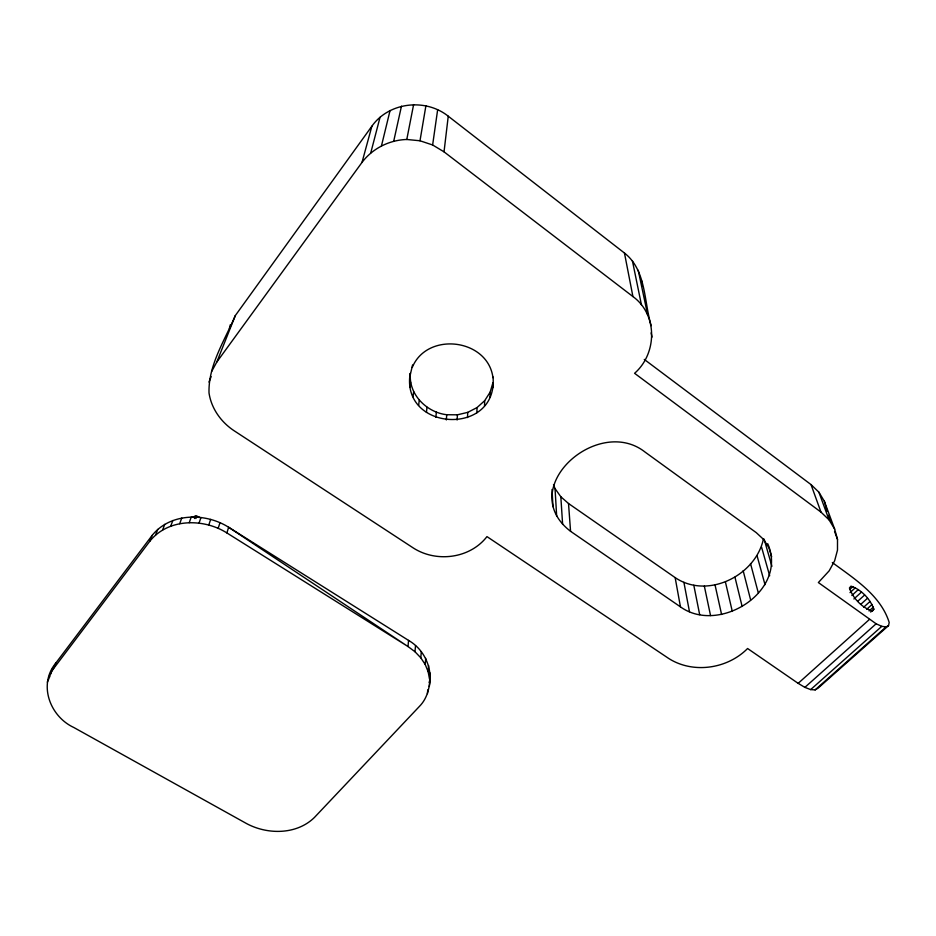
<?xml version="1.0" encoding="UTF-8"?>
<svg xmlns="http://www.w3.org/2000/svg" width="936" height="936" viewBox="0 0 936 936"><rect width="100%" height="100%" fill="white"/><g stroke="black" fill="none" stroke-linecap="round" stroke-linejoin="round"><path stroke-width="1.4" d="M644.272 359.412L811.021 484.591L818.895 492.184L824.347 501.251L834.666 529.132L837.509 539.393L837.486 550.134L834.643 560.793L829.167 570.831L818.368 582.555L876.131 623.785L881.794 626.336L886.018 626.956L888.533 625.622L889.2 622.475C880.659 595.191 854.065 578.635 832.326 562.536M410.179 373.394C400.69 431.847 498.233 436.597 493.015 376.939M492.886 387.726L492.968 382.649L490.113 392.207L490.008 397.332M484.532 405.85L484.672 400.702L490.113 392.207M429.285 686.486C432.83 668.456 424.605 649.689 408.576 640.411L228.641 527.26C205.429 512.507 170.235 512.717 152.112 535.45L55.867 662.992C37.908 684.473 49.924 716.403 73.78 727.471L246.355 823.458C267.392 834.865 296.654 834.912 314.449 817.444L419.41 706.411C428.197 697.566 430.361 684.871 429.975 672.89M476.857 412.753L477.044 407.57L484.672 400.702M467.509 417.573L467.754 412.366L477.044 407.57M457.107 420.03L457.423 414.812L467.754 412.366M429.519 679.103L428.161 671.72L428.63 665.531M427.459 693.635L427.729 689.879M446.332 419.948L446.729 414.73C426.676 412.413 408.517 394.465 410.377 373.569M428.161 671.72L425.236 664.537L425.716 658.371M425.236 664.537L420.802 657.809L421.305 651.667M420.802 657.809L414.987 651.737L415.537 645.618M435.883 417.362L436.351 412.156M408.576 640.411L407.991 646.519L414.987 651.737M426.453 412.413L426.98 407.23M418.649 405.417L419.234 400.269M834.666 529.132L829.074 519.878L820.977 512.109L634.585 373.3C657.177 353.586 657.938 314.648 632.923 296.56L444.027 151.843L448.25 116.204C425.47 97.941 388.885 102.094 371.873 126.208L235.299 315.607C224.804 340.306 208.166 365.297 209.02 392.991C211.314 408.353 220.826 421.773 233.567 430.385L412.998 547.782C436.036 562.84 469.849 558.733 486.966 536.609L668.655 658.429C693.096 674.049 727.447 668.936 747.583 648.508L798.162 683.35L804.878 687.375L810.67 689.598L815.127 689.89L817.959 688.241L888.533 625.622M413.022 396.817L413.642 391.716M409.699 377.161L412.589 364.923M409.956 387.188L410.6 382.122M444.027 151.843L432.631 144.975L437.65 109.734M432.631 144.975L419.995 140.774L425.903 105.78M211.594 371.557L216.813 362.033L362.01 162.408C372.54 148.414 389.317 140.014 406.786 139.476L413.618 104.575M393.728 141.172L401.462 106.177M553.515 484.672L555.048 488.604L560.828 496.759L568.515 503.51L675.148 577.606C707.558 599.66 755.609 575.628 763.402 539.066M771.685 556.803L768.877 547.712L763.671 539.522L756.276 532.654L644.998 452.029C597.835 414.87 514.765 488.3 570.562 531.309L680.449 606.856C719.363 634.912 788.451 590.85 767.719 543.687M381.49 145.77L390.066 110.507M873.861 609.172L872.387 611.079C861.974 607.78 852.942 598.221 849.408 587.96L851 586.17C861.331 589.575 870.223 598.993 873.861 609.172L870.644 612.062M229.39 328.442L230.338 324.687M429.121 682.625L429.729 680.25M370.738 152.977L380.028 117.304M362.01 162.408L371.873 126.208M226.886 532.935L228.641 527.26L407.991 646.519L226.886 532.935C203.521 518.135 168.129 518.298 149.877 541.16L53.176 669.135L49.491 675.336M50.485 674.587L52.194 669.182M218.17 528.337L219.995 522.686M208.786 525.026L210.67 519.386M199.04 523.119L200.983 517.479M195.905 518.544L196.736 516.157L199.485 517.128M194.466 518.521L195.308 516.134L196.736 516.157M189.236 522.662L191.236 517.035M179.689 523.692L181.759 518.053M170.715 526.161L172.832 520.51M162.595 529.987L164.759 524.335M155.563 535.041L157.774 529.366M149.877 541.16L152.112 535.45M216.813 362.033L235.299 315.607M208.974 382.052L211.126 376.646M47.35 682.122L50.064 675.932M53.176 669.135L55.867 662.992M412.273 367.403C427.155 331.18 487.913 338.621 492.968 377.676M849.689 589.493L852.918 586.533M850.028 592.628L855.41 587.703M851.865 595.495L858.312 589.598M853.913 598.97L861.448 592.102M858.125 600.924L864.583 595.05M861.05 604.094L867.532 598.221M863.589 607.3L870.082 601.427M866.642 609.348L872.071 604.457M869.076 610.962L873.37 607.101M798.162 683.35L869.404 619.457M804.878 687.375L876.131 623.785M810.67 689.598L881.794 626.336M815.127 689.89L886.018 626.956M192.793 517.07L195.308 516.134M446.729 414.73L457.423 414.812M406.786 139.476L419.995 140.774M448.25 116.204L624.464 253.036C646.472 270.258 643.781 301.439 651.199 325.67M828.629 515.327L831.098 522.019M834.549 531.379L837.509 539.393M818.895 492.184L829.074 519.878M811.021 484.591L820.977 512.109M764.104 539.101L771.931 566.303M761.541 547.022L769.661 575.757M824.347 501.251L827.143 511.325M757.072 555.785L765.016 584.684M750.532 563.601L758.242 592.64M743.172 570.726L750.625 599.894M734.959 577.184L742.131 606.47M725.435 582.052L732.303 611.407M715.069 585.094L721.597 614.507M638.235 270.27L647.618 314.695M651.117 332.865L652.018 337.135M704.352 586.17L710.553 615.595M632.432 260.887L641.429 304.82M693.798 585.234L699.66 614.636M624.464 253.036L632.923 296.56M683.9 582.332L689.469 611.676M675.148 577.606L680.449 606.856M641.628 280.695L642.026 286.147M568.515 503.51L570.562 531.309M560.828 496.759L562.63 524.429M555.048 488.604L556.663 516.099M552.029 489.481L552.977 506.715"/></g></svg>
